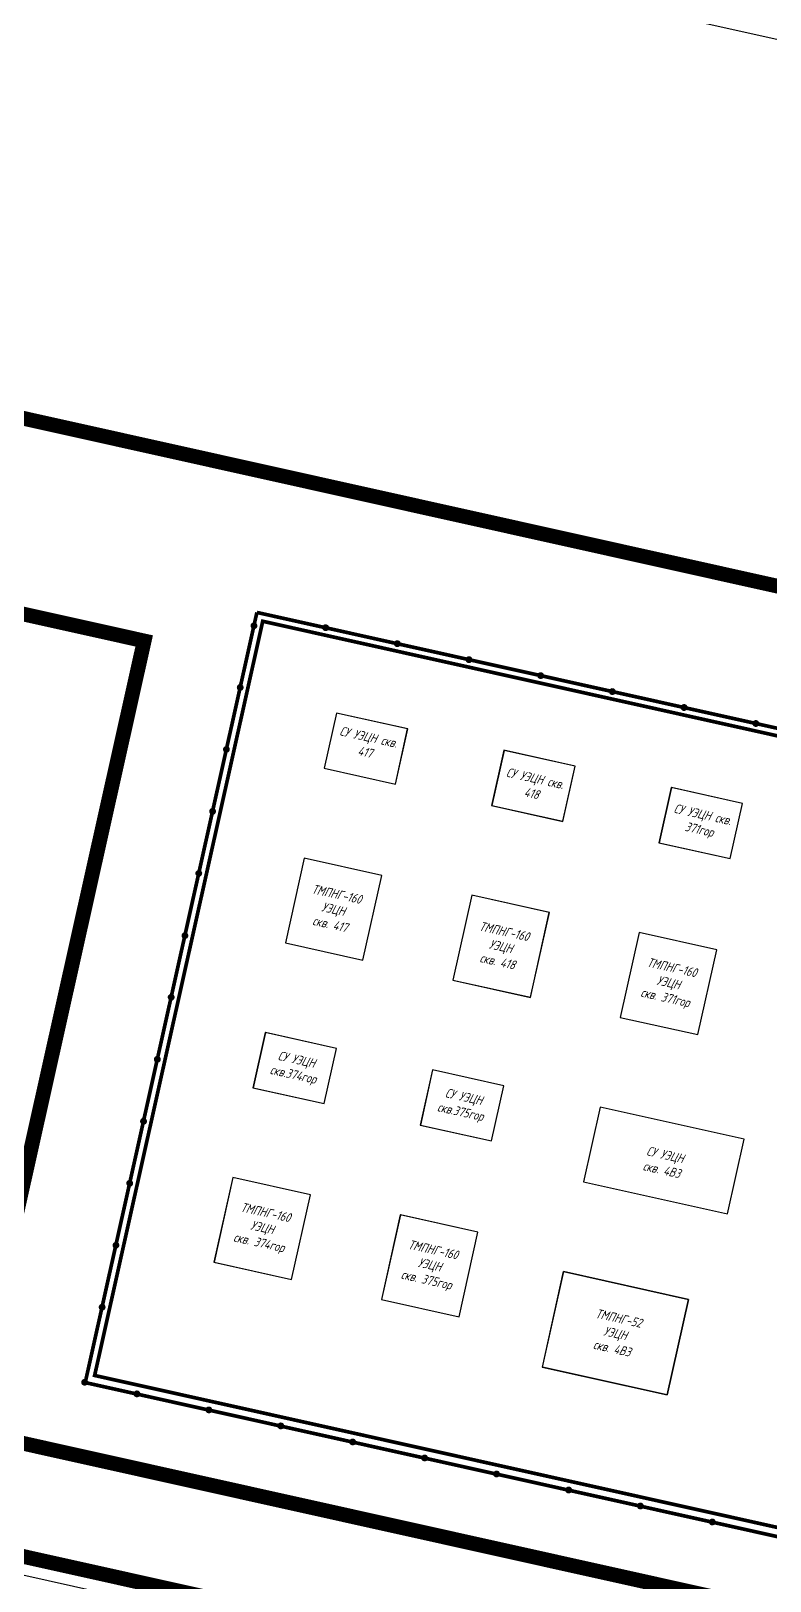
# Model space of a CAD drawing. Extents: x 5370511 to 5386565, y 1010429 to 1053793.
# Drawn here: x 5379762 to 5379772.04, y 1039447.21 to 1039468.27 of the extents above; entities that cross this region are included whole.
import ezdxf

# ---------------------------------------------------------------- set-up
doc = ezdxf.new("R2010")
doc.units = 0
doc.linetypes.add('DASHDOTX2', pattern=[50.8, 25.4, -12.7, 0, -12.7])
doc.linetypes.add('осевая2', pattern=[12.5, 8, -1.5, 1.5, -1.5])
for name, color, linetype in [('ГП_обвалование', 7, 'CONTINUOUS'), ('ГП_ось обвал', 1, 'осевая2'), ('ГП_Ось_проезда', 1, 'DASHDOTX2'), ('ГП_проезд', 114, 'CONTINUOUS'), ('ГП_сооружения', 7, 'CONTINUOUS')]:
    doc.layers.add(name, color=color, linetype=linetype)
for name, color, linetype, lineweight in [('ЭС (текст)', 7, 'CONTINUOUS', 25), ('ЭС (тонкий)', 7, 'CONTINUOUS', 25), ('ЭС сети', 1, 'CONTINUOUS', 50)]:
    doc.layers.add(name, color=color, linetype=linetype, lineweight=lineweight)
doc.styles.add('ЭС', font='gost_nipi.shx', dxfattribs={"oblique": 14.999978})

# ---------------------------------------------------------------- blocks, each defined once
blk = doc.blocks.new('*U326')
at = {"layer": 'ГП_сооружения'}
h = blk.add_hatch(color=253, dxfattribs=at)
h.dxf.hatch_style = 1
h.paths.add_polyline_path([(18, 21.98, -1), (16.12, 21.98, -1)])
h = blk.add_hatch(color=253, dxfattribs=at)
h.dxf.hatch_style = 1
h.paths.add_polyline_path([(37.95, 21.98, -1), (36.07, 21.98, -1)])
h = blk.add_hatch(color=253, dxfattribs=at)
h.dxf.hatch_style = 1
h.paths.add_polyline_path([(57.9, 21.98, -1), (56.02, 21.98, -1)])
h = blk.add_hatch(color=253, dxfattribs=at)
h.dxf.hatch_style = 1
h.paths.add_polyline_path([(77.85, 21.98, -1), (75.97, 21.98, -1)])
h = blk.add_hatch(color=253, dxfattribs=at)
h.dxf.hatch_style = 1
h.paths.add_polyline_path([(97.8, 21.98, -1), (95.92, 21.98, -1)])
h = blk.add_hatch(color=253, dxfattribs=at)
h.dxf.hatch_style = 1
h.paths.add_polyline_path([(117.75, 21.98, -1), (115.87, 21.98, -1)])
h = blk.add_hatch(color=253, dxfattribs=at)
h.dxf.hatch_style = 1
h.paths.add_polyline_path([(137.72, 21.98, -1), (135.85, 21.98, -1)])
h = blk.add_hatch(color=253, dxfattribs=at)
h.dxf.hatch_style = 1
h.paths.add_polyline_path([(-2.99, 18.27, 1), (-1.12, 18.27, 1)])
h = blk.add_hatch(color=253, dxfattribs=at)
h.dxf.hatch_style = 1
h.paths.add_polyline_path([(-2.06, 2.03, -1), (-2.06, 0.16, -1)])
h = blk.add_hatch(color=253, dxfattribs=at)
h.dxf.hatch_style = 1
h.paths.add_polyline_path([(-2.06, -15.21, -1), (-2.06, -17.08, -1)])
h = blk.add_hatch(color=253, dxfattribs=at)
h.dxf.hatch_style = 1
h.paths.add_polyline_path([(-2.06, -32.47, -1), (-2.06, -34.34, -1)])
h = blk.add_hatch(color=253, dxfattribs=at)
h.dxf.hatch_style = 1
h.paths.add_polyline_path([(-2.06, -49.73, -1), (-2.06, -51.6, -1)])
h = blk.add_hatch(color=253, dxfattribs=at)
h.dxf.hatch_style = 1
h.paths.add_polyline_path([(-2.06, -67.08, -1), (-2.06, -68.95, -1)])
h = blk.add_hatch(color=253, dxfattribs=at)
h.dxf.hatch_style = 1
h.paths.add_polyline_path([(-2.06, -84.23, -1), (-2.06, -86.1, -1)])
h = blk.add_hatch(color=253, dxfattribs=at)
h.dxf.hatch_style = 1
h.paths.add_polyline_path([(-2.06, -101.49, -1), (-2.06, -103.37, -1)])
h = blk.add_hatch(color=253, dxfattribs=at)
h.dxf.hatch_style = 1
h.paths.add_polyline_path([(-2.06, -118.76, -1), (-2.06, -120.64, -1)])
h = blk.add_hatch(color=253, dxfattribs=at)
h.dxf.hatch_style = 1
h.paths.add_polyline_path([(-2.06, -136.02, -1), (-2.06, -137.9, -1)])
h = blk.add_hatch(color=253, dxfattribs=at)
h.dxf.hatch_style = 1
h.paths.add_polyline_path([(-2.06, -153.28, -1), (-2.06, -155.15, -1)])
h = blk.add_hatch(color=253, dxfattribs=at)
h.dxf.hatch_style = 1
h.paths.add_polyline_path([(-2.06, -170.52, -1), (-2.06, -172.39, -1)])
h = blk.add_hatch(color=253, dxfattribs=at)
h.dxf.hatch_style = 1
h.paths.add_polyline_path([(-1.32, -192.4, -1), (-3.2, -192.4, -1)])
h = blk.add_hatch(color=253, dxfattribs=at)
h.dxf.hatch_style = 1
h.paths.add_polyline_path([(13.22, -192.4, -1), (11.35, -192.4, -1)])
h = blk.add_hatch(color=253, dxfattribs=at)
h.dxf.hatch_style = 1
h.paths.add_polyline_path([(33.24, -192.4, -1), (31.37, -192.4, -1)])
h = blk.add_hatch(color=253, dxfattribs=at)
h.dxf.hatch_style = 1
h.paths.add_polyline_path([(53.26, -192.4, -1), (51.38, -192.4, -1)])
h = blk.add_hatch(color=253, dxfattribs=at)
h.dxf.hatch_style = 1
h.paths.add_polyline_path([(73.27, -192.41, -1), (71.4, -192.41, -1)])
h = blk.add_hatch(color=253, dxfattribs=at)
h.dxf.hatch_style = 1
h.paths.add_polyline_path([(93.29, -192.41, -1), (91.42, -192.41, -1)])
h = blk.add_hatch(color=253, dxfattribs=at)
h.dxf.hatch_style = 1
h.paths.add_polyline_path([(113.3, -192.41, -1), (111.43, -192.41, -1)])
h = blk.add_hatch(color=253, dxfattribs=at)
h.dxf.hatch_style = 1
h.paths.add_polyline_path([(133.35, -192.41, -1), (131.47, -192.41, -1)])
h = blk.add_hatch(color=253, dxfattribs=at)
h.dxf.hatch_style = 1
h.paths.add_polyline_path([(133.39, -192.41, -1), (131.52, -192.41, -1)])
h = blk.add_hatch(color=253, dxfattribs=at)
h.dxf.hatch_style = 1
h.paths.add_polyline_path([(153.35, -192.41, -1), (151.47, -192.41, -1)])
h = blk.add_hatch(color=253, dxfattribs=at)
h.dxf.hatch_style = 1
h.paths.add_polyline_path([(173.35, -192.41, -1), (171.47, -192.41, -1)])
at = {"layer": 'ГП_сооружения', "color": 253, "ltscale": 0.3, "const_width": 1}
for points in [[(-2.07, 18.37), (-2.07, 21.98)], [(145.54, 21.98), (-2.07, 21.98)], [(-2.09, -192.45), (-2.07, 18.37)], [(-2.09, -192.45), (501.99, -192.46)]]:
    blk.add_lwpolyline(points, dxfattribs=at)
at = {"layer": 'ГП_сооружения', "color": 253, "const_width": 1}
blk.add_lwpolyline([(499.99, 19.96), (0, 19.98), (-0.01, -190.01), (499.98, -190.03)], close=True, dxfattribs=at)
at = {"layer": 'ЭС (тонкий)', "color": 253, "transparency": 33554687}
for points in [[(24.95, -0.02), (24.95, -15.38), (44.79, -15.38), (44.79, -0.02)], [(71.55, -0.01), (71.55, -15.37), (91.39, -15.37), (91.39, -0.01)], [(118.15, -0.02), (118.15, -15.38), (137.99, -15.38), (137.99, -0.02)], [(24.95, -88.98), (24.95, -104.34), (44.79, -104.34), (44.79, -88.98)], [(71.5, -88.99), (71.5, -104.35), (91.34, -104.35), (91.34, -88.99)], [(118.2, -134.78), (152.96, -134.78), (152.96, -161.34), (118.2, -161.34)]]:
    blk.add_lwpolyline(points, close=True, dxfattribs=at)
for points in [[(25, -0.02), (25, -15.38), (44.78, -15.38), (44.78, -0.02), (25, -0.02)], [(71.6, -0.01), (71.6, -15.37), (91.38, -15.37), (91.38, -0.01), (71.6, -0.01)], [(118.2, -0.02), (118.2, -15.38), (137.98, -15.38), (137.98, -0.02), (118.2, -0.02)], [(25, -40.38), (25, -63.98), (46.6, -63.98), (46.6, -40.38), (25, -40.38)], [(25, -40.38), (25, -63.98), (46.6, -63.98), (46.6, -40.38), (25, -40.38)], [(71.6, -40.37), (71.6, -63.97), (93.2, -63.97), (93.2, -40.37), (71.6, -40.37)], [(71.6, -40.38), (71.6, -63.98), (93.2, -63.98), (93.2, -40.38), (71.6, -40.38)], [(118.2, -40.38), (118.2, -63.98), (139.8, -63.98), (139.8, -40.38), (118.2, -40.38)], [(118.2, -40.38), (118.2, -63.98), (139.8, -63.98), (139.8, -40.38), (118.2, -40.38)], [(25, -88.98), (25, -104.34), (44.78, -104.34), (44.78, -88.98), (25, -88.98)], [(71.55, -88.99), (71.55, -104.35), (91.33, -104.35), (91.33, -88.99), (71.55, -88.99)], [(24.95, -129.34), (24.94, -152.94), (46.54, -152.94), (46.55, -129.34), (24.95, -129.34)], [(24.95, -129.34), (24.95, -152.94), (46.55, -152.94), (46.55, -129.34), (24.95, -129.34)], [(71.54, -129.35), (71.54, -152.95), (93.14, -152.95), (93.14, -129.35), (71.54, -129.35)], [(71.55, -129.34), (71.55, -152.94), (93.15, -152.94), (93.15, -129.34), (71.55, -129.34)], [(118.19, -134.78), (118.19, -161.34), (152.95, -161.34), (152.95, -134.78), (118.19, -134.78)]]:
    blk.add_lwpolyline(points, dxfattribs=at)
at = {"layer": 'ЭС (тонкий)', "color": 253, "transparency": 33554687, "elevation": 0}
blk.add_lwpolyline([(158.2, -88.98), (118.2, -88.98), (118.2, -109.78), (158.2, -109.78)], close=True, dxfattribs=at)
at = {"layer": 'ЭС сети', "color": 253, "lineweight": 15}
blk.add_lwpolyline([(0, 0), (0, 0)], dxfattribs=at)
at = {"layer": 'ЭС (текст)', "color": 253, "transparency": 33554687, "char_height": 2.5, "attachment_point": 5, "style": 'ЭС'}
for s, insert, width in [('СУ УЭЦН скв. 417', (34.89, -6.56, 0), 19.78), ('СУ УЭЦН скв. 371гор', (128.06, -7.7, 0), 19.8298), ('СУ УЭЦН скв. 418', (81.49, -7.69, 0), 19.7806), ('ТМПНГ-160\\PУЭЦН \\Pскв. 417', (35.77, -52.2, 0), 21.5004), ('ТМПНГ-160\\PУЭЦН \\Pскв. 418', (82.37, -52.19, 0), 21.5004), ('ТМПНГ-160\\PУЭЦН \\Pскв. 371гор', (128.97, -52.2, 0), 21.5004), ('СУ УЭЦН скв.374гор', (34.87, -96.66, 0), 19.8407), ('СУ УЭЦН скв.375гор', (81.41, -96.67, 0), 19.8282), ('ТМПНГ-160\\PУЭЦН \\Pскв. 374гор', (35.72, -141.16, 0), 21.5004), ('ТМПНГ-160\\PУЭЦН \\Pскв. 375гор', (82.32, -141.16, 0), 21.5004), ('ТМПНГ-52\\PУЭЦН\\Pскв. 4ВЗ', (135.58, -148.06, 0), 34.76)]:
    blk.add_mtext(s, dxfattribs=dict(at, insert=insert, width=width))
at = {"layer": 'ЭС (текст)', "color": 253, "transparency": 33554687, "insert": (138.22, -99.85, 0), "char_height": 2.5, "width": 39.9978, "attachment_point": 5, "rotation": 359.9014, "style": 'ЭС'}
blk.add_mtext('СУ УЭЦН \\Pскв. 4ВЗ', dxfattribs=at)

msp = doc.modelspace()

# ---------------------------------------------------------------- linework, layer by layer
at = {"layer": 'ГП_обвалование', "color": 253, "const_width": 0.2}
for points in [[(5379764.729, 1039518.217), (5379930.664, 1039481.264), (5379915.535, 1039413.328), (5379759.36, 1039448.108), (5379761.751, 1039458.845), (5379751.99, 1039461.018)], [(5379765.867, 1039516.427), (5379928.873, 1039480.126), (5379914.396, 1039415.118), (5379761.15, 1039449.246), (5379763.541, 1039459.983), (5379753.781, 1039462.156)]]:
    msp.add_lwpolyline(points, close=True, dxfattribs=at)
at = {"layer": 'ГП_ось обвал', "color": 253}
msp.add_lwpolyline([(5379764.539, 1039518.516), (5379930.962, 1039481.453), (5379915.724, 1039413.03), (5379759.062, 1039447.918), (5379761.453, 1039458.655), (5379751.692, 1039460.829)], close=True, dxfattribs=at)
at = {"layer": 'ГП_Ось_проезда', "color": 253, "ltscale": 0.2}
msp.add_lwpolyline([(5379760.557, 1039470.734), (5379768.709, 1039507.337), (5379921.955, 1039473.21), (5379913.803, 1039436.606)], close=True, dxfattribs=at)
at = {"layer": 'ГП_проезд', "color": 253, "const_width": 0.2}
msp.add_lwpolyline([(5379765.583, 1039462.188), (5379755.813, 1039464.364), (5379766.243, 1039511.216), (5379925.833, 1039475.675), (5379916.269, 1039432.728), (5379900.538, 1039436.231, 0.413433), (5379893.381, 1039431.694), (5379893.144, 1039430.634), (5379886.799, 1039432.047), (5379887.03, 1039433.076, 0.414994), (5379882.481, 1039440.252), (5379835.156, 1039450.791, 0.414214), (5379827.995, 1039446.239), (5379827.77, 1039445.23), (5379821.445, 1039446.638, 0.309973), (5379817.347, 1039450.66), (5379765.583, 1039462.188)], format="xyb", dxfattribs=at)

# ---------------------------------------------------------------- next in the draw order: block references
at = {"layer": 'ГП_сооружения', "color": 1, "lineweight": 15, "xscale": 0.05000000000000001, "yscale": 0.05000000000000001, "zscale": 0.05000000000000001, "rotation": 347.4452412677718}
msp.add_blockref('*U326', (5379764.934, 1039459.275), dxfattribs=at)

doc.saveas('drawing.dxf')
